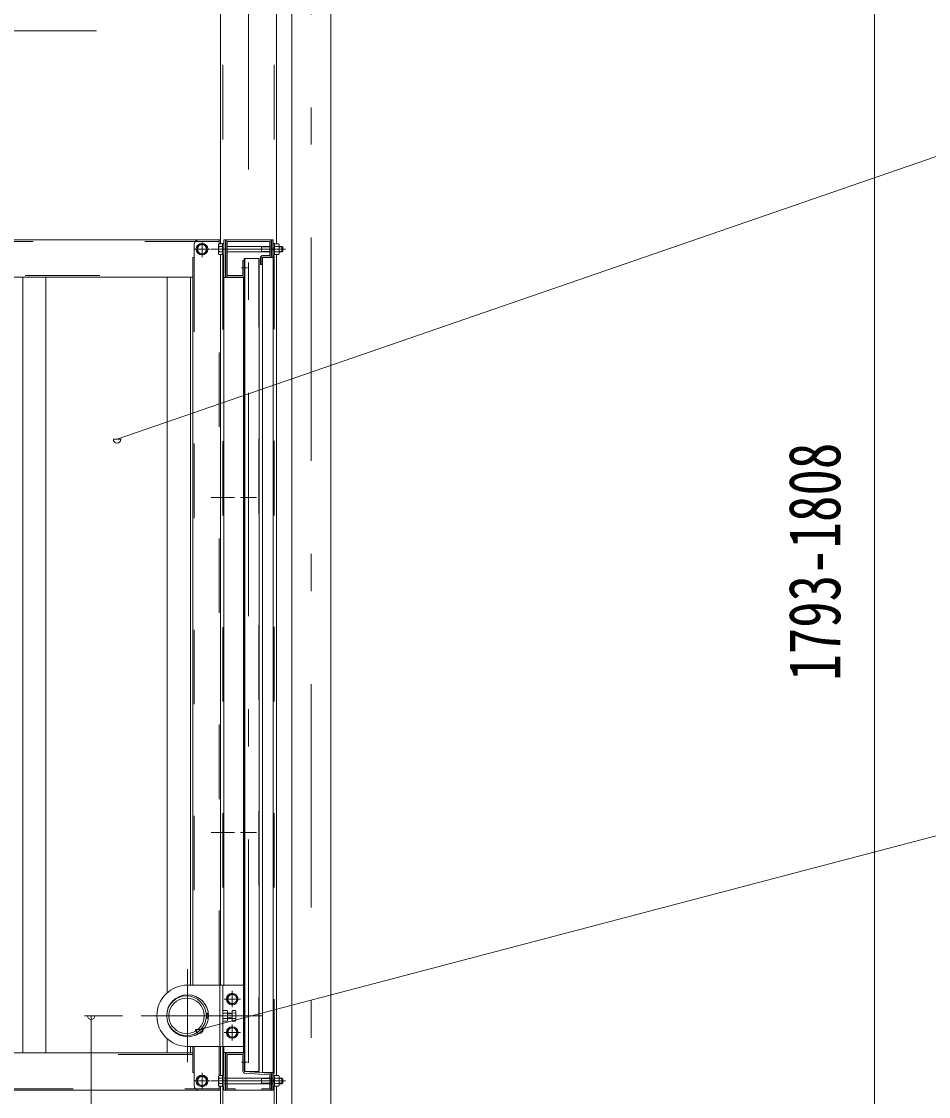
# Model space of a CAD drawing. Units: millimetres, scale not verified. Extents: x -22474 to 22484, y -10500 to 10500.
# Drawn here: x 16600 to 19038, y 1203 to 4092 of the extents above; entities that cross this region are included whole.
import ezdxf
from ezdxf.enums import TextEntityAlignment as Align

# ---------------------------------------------------------------- set-up
doc = ezdxf.new("R2010")
doc.units = ezdxf.units.MM
doc.header["$LTSCALE"] = 50
doc.linetypes.add('USER2', pattern=[10, 4, -6])
doc.linetypes.add('USER3', pattern=[24, 12, -5, 2, -5])
for name, color, linetype, lineweight in [('0-6_2-0BOLD', 7, 'Continuous', 18), ('0-7_2-1HIDDEN', 3, 'USER2', 18), ('0-8_2-2CENTER', 3, 'USER3', 18), ('0-A_2-4THIN', 4, 'Continuous', 18), ('0-B_2-5DIM', 3, 'Continuous', 18)]:
    doc.layers.add(name, color=color, linetype=linetype, lineweight=lineweight)
doc.styles.add('ＭＳ ゴシック', font='')
doc.styles.get('ＭＳ ゴシック').set_extended_font_data('MS Gothic')

msp = doc.modelspace()

# ---------------------------------------------------------------- linework, layer by layer
at = {"layer": '0-6_2-0BOLD'}
for p, q in [((17135.43, 3494.3), (17135.43, 5272.15)), ((17285.43, 5262.15), (17285.43, 3494.3)), ((17326.67, 4513.99), (17326.67, 1178.56)), ((17431.68, 1178.56), (17431.68, 4513.99)), ((13535.43, 3504.91), (17135.43, 3504.91)), ((17140.18, 3495.56), (17144.18, 3495.56)), ((17148.18, 3403.68), (17148.18, 3504.93)), ((17149.18, 3499.93), (17149.18, 3409.93)), ((17153.18, 3499.93), (17153.18, 3409.93)), ((17266.68, 3500.93), (17154.18, 3500.93)), ((17267.68, 3463.68), (17267.68, 3499.93)), ((17271.68, 3499.93), (17271.68, 3463.68)), ((17272.68, 3457.43), (17272.68, 3504.93)), ((17072.93, 3472.83), (17072.93, 3487.03)), ((17073.03, 3487.21), (17085.32, 3494.3)), ((17085.32, 3465.55), (17073.03, 3472.65)), ((17085.53, 3494.3), (17097.82, 3487.21)), ((17097.82, 3472.65), (17085.53, 3465.55)), ((17097.93, 3487.03), (17097.93, 3472.83)), ((17140.18, 3487.15), (17131.4, 3487.15)), ((17131.4, 3472.71), (17140.18, 3472.71)), ((17267.68, 3487.43), (17153.18, 3487.43)), ((17153.18, 3472.43), (17267.68, 3472.43)), ((17245.18, 3472.43), (17245.18, 3487.43)), ((17276.68, 3479.93), (17280.43, 3483.68)), ((17276.68, 3476.18), (17280.43, 3479.93)), ((17280.43, 3487.15), (17291.7, 3487.15)), ((17291.7, 3472.71), (17280.43, 3472.71)), ((17300.18, 3472.43), (17300.18, 3487.43)), ((17135.43, 3465.55), (17135.43, 1502.43)), ((17200.43, 3454.93), (17200.43, 1269.93)), ((17242.68, 3457.68), (17242.68, 3438.68)), ((17266.68, 3462.68), (17247.68, 3462.68)), ((17247.68, 3458.68), (17266.68, 3458.68)), ((17280.43, 3464.68), (17276.68, 3464.68)), ((17285.43, 3465.55), (17285.43, 1259.3)), ((17154.18, 3408.93), (17194.18, 3408.93)), ((13610.43, 3404.93), (17060.43, 3404.93)), ((16603.56, 3404.93), (16603.56, 1319.93)), ((16666.06, 1319.93), (16666.06, 3404.93)), ((16991.68, 3404.93), (16991.68, 1481.42)), ((17054.18, 3404.93), (17054.18, 1502.43)), ((17154.18, 3404.93), (17194.18, 3404.93)), ((17046.68, 1502.43), (17196.68, 1502.43)), ((17141.68, 1502.43), (17141.68, 1337.43)), ((17099.68, 1412.43), (17099.68, 1427.43)), ((17141.68, 1434.37), (17152.92, 1434.37)), ((17152.92, 1427.15), (17141.68, 1427.15)), ((17175.42, 1427.15), (17154.18, 1427.43)), ((17141.68, 1412.71), (17152.92, 1412.71)), ((17154.18, 1412.43), (17175.42, 1412.71)), ((16991.68, 1319.93), (16991.68, 1358.44)), ((17196.68, 1337.43), (17046.68, 1337.43)), ((17054.18, 1337.43), (17054.18, 1319.93)), ((17135.43, 1259.3), (17135.43, 1337.43)), ((17060.43, 1319.93), (13610.43, 1319.93)), ((17148.18, 1219.93), (17148.18, 1321.18)), ((17149.18, 1314.93), (17149.18, 1224.93)), ((17153.18, 1314.93), (17153.18, 1224.93)), ((17154.18, 1319.93), (17194.18, 1319.93)), ((17194.18, 1315.93), (17154.18, 1315.93)), ((17195.18, 1270.86), (17195.18, 1314.93)), ((17072.93, 1252.03), (17072.93, 1237.83)), ((17085.32, 1259.3), (17073.03, 1252.21)), ((17097.82, 1252.21), (17085.53, 1259.3)), ((17097.93, 1237.83), (17097.93, 1252.03)), ((17140.18, 1252.15), (17131.4, 1252.15)), ((17276.68, 1252.43), (17144.18, 1252.43)), ((17266.75, 1261.3), (17199.79, 1265.87)), ((17200.1, 1269.86), (17267.06, 1265.28)), ((17245.18, 1237.43), (17245.18, 1252.43)), ((17267.68, 1224.93), (17267.68, 1260.3)), ((17271.68, 1260.3), (17271.68, 1224.93)), ((17272.68, 1219.93), (17272.68, 1267.43)), ((17276.68, 1244.93), (17280.43, 1248.68)), ((17276.68, 1241.18), (17280.43, 1244.93)), ((17280.43, 1252.15), (17291.7, 1252.15)), ((17135.43, 1219.93), (13535.43, 1219.93)), ((17073.03, 1237.65), (17085.32, 1230.56)), ((17085.53, 1230.56), (17097.82, 1237.65)), ((17131.4, 1237.71), (17140.18, 1237.71)), ((17140.18, 1229.3), (17144.18, 1229.3)), ((17144.18, 1237.43), (17276.68, 1237.43)), ((17246.68, 1223.93), (17266.68, 1223.93)), ((17246.68, 1223.93), (17246.68, 1219.93)), ((17280.43, 1229.68), (17276.68, 1229.68)), ((17291.7, 1237.71), (17280.43, 1237.71))]:
    msp.add_line(p, q, dxfattribs=at)
for points in [[(17140.18, 3495.56), (17140.18, 3464.31), (17144.18, 3464.31)], [(17276.68, 1219.93), (17276.68, 3504.93), (17144.18, 3504.93), (17144.18, 1502.43)], [(17060.43, 1502.43), (17060.43, 3457.43), (17064.43, 3457.43), (17064.43, 3492.43)], [(17130.18, 3492.18), (17131.4, 3494.3), (17140.18, 3494.3)], [(17140.18, 3465.55), (17131.4, 3465.55), (17130.18, 3467.68), (17130.18, 3492.18)], [(17280.43, 3464.68), (17280.43, 3495.18), (17276.68, 3495.18)], [(17280.43, 3494.3), (17291.7, 3494.3), (17292.93, 3492.18), (17292.93, 3467.68), (17291.7, 3465.55), (17280.43, 3465.55)], [(17292.93, 3487.43), (17300.18, 3487.43), (17302.67, 3484.93), (17302.67, 3474.93), (17300.18, 3472.43), (17292.93, 3472.43)], [(17195.18, 3409.93), (17195.18, 3449.93), (17199.18, 3449.93)], [(17242.68, 3438.68), (17246.68, 3438.68), (17246.68, 3457.68)], [(17276.68, 1267.43), (17247.93, 1267.43), (17247.93, 3457.43), (17276.68, 3457.43)], [(17144.18, 1321.18), (17196.68, 1321.18), (17196.68, 3403.68), (17144.18, 3403.68)], [(17102.43, 1427.43), (17097.18, 1424.93), (17097.18, 1414.93), (17102.43, 1412.43)], [(17152.92, 1434.37), (17154.18, 1432.18), (17154.18, 1407.68), (17152.92, 1405.5), (17141.68, 1405.5)], [(17060.43, 1337.43), (17060.43, 1267.43), (17064.43, 1267.43), (17064.43, 1232.43)], [(17144.18, 1337.43), (17144.18, 1219.93), (17276.68, 1219.93)], [(17140.18, 1259.3), (17131.4, 1259.3), (17130.18, 1257.18)], [(17130.18, 1257.18), (17130.18, 1232.68), (17131.4, 1230.55), (17140.18, 1230.55)], [(17140.18, 1229.3), (17140.18, 1260.55), (17144.18, 1260.55)], [(17280.43, 1229.68), (17280.43, 1260.18), (17276.68, 1260.18)], [(17280.43, 1259.3), (17291.7, 1259.3), (17292.93, 1257.18), (17292.93, 1232.68), (17291.7, 1230.55), (17280.43, 1230.55)], [(17292.93, 1252.43), (17300.18, 1252.43), (17300.18, 1237.43), (17292.93, 1237.43)], [(17300.18, 1237.43), (17302.67, 1239.93), (17302.67, 1249.93), (17300.18, 1252.43)], [(17285.43, 1230.55), (17285.43, 352.43), (17135.43, 352.43), (17135.43, 1230.55)], [(17154.18, 1223.93), (17174.18, 1223.93), (17174.18, 1219.93)]]:
    msp.add_lwpolyline(points, dxfattribs=at)
for points in [[(17199.18, 3454.93), (17239.17, 3454.93), (17239.17, 1269.93), (17199.18, 1269.93)], [(17154.18, 1472.15), (17166.68, 1479.37), (17179.18, 1472.15), (17179.18, 1457.71), (17166.68, 1450.5), (17154.18, 1457.71)], [(17176.68, 1407.68), (17175.42, 1405.5), (17166.68, 1405.5), (17166.68, 1434.37), (17175.42, 1434.37), (17176.68, 1432.18)], [(17154.18, 1382.15), (17166.68, 1389.36), (17179.18, 1382.15), (17179.18, 1367.71), (17166.68, 1360.5), (17154.18, 1367.71)]]:
    msp.add_lwpolyline(points, close=True, dxfattribs=at)
for centre, radius in [((17085.43, 3479.93), 15.62), ((17085.43, 3479.93), 12.25), ((17046.68, 1419.93), 56.25), ((17043.81, 1419.93), 53.38), ((17166.68, 1464.93), 15.62), ((17166.68, 1464.93), 12.25), ((17043.81, 1419.93), 47.62), ((17166.68, 1374.93), 15.62), ((17166.68, 1374.93), 12.25), ((17085.43, 1244.93), 15.62), ((17085.43, 1244.93), 12.25)]:
    msp.add_circle(centre, radius, dxfattribs=at)
for centre, radius, start, end in [((17076.93, 3492.43), 12.5, 90, 180), ((17154.18, 3499.93), 5, 90, 180), ((17154.18, 3499.93), 1, 90, 180), ((17266.68, 3499.93), 5, 0, 90), ((17266.68, 3499.93), 1, 0, 90), ((17085.43, 3479.93), 14.38, 149.59184, 150.40814), ((17085.43, 3479.93), 14.38, 209.59184, 210.40814), ((17085.43, 3479.93), 14.38, 89.59184, 90.40814), ((17085.43, 3479.93), 14.38, 29.59184, 30.40814), ((17085.43, 3479.93), 14.38, 329.59184, 330.40814), ((17136.01, 3490.73), 5.83, 180, 217.84248), ((17152.02, 3479.93), 21.84, 160.7039, 199.29608), ((17136.01, 3469.13), 5.83, 142.1575, 180), ((17287.09, 3490.73), 5.83, 322.1575, 0), ((17271.09, 3479.93), 21.84, 340.70392, 19.29608), ((17287.09, 3469.13), 5.83, 0, 37.84248), ((17085.43, 3479.93), 14.38, 269.59184, 270.40814), ((17247.68, 3457.68), 5, 90, 180), ((17247.68, 3457.68), 1, 90, 180), ((17266.68, 3463.68), 1, 270, 0), ((17266.68, 3463.68), 5, 270, 0), ((17154.18, 3409.93), 5, 180, 270), ((17154.18, 3409.93), 1, 180, 270), ((17194.18, 3409.93), 1, 270, 0), ((17194.18, 3409.93), 5, 270, 0), ((17046.68, 1419.93), 82.5, 90, 270), ((17132.9, 1419.93), 21.27, 340.17088, 19.83131), ((17148.39, 1430.76), 5.79, 321.46855, 0), ((17170.89, 1430.76), 5.79, 321.45375, 0), ((17155.41, 1419.93), 21.27, 340.16867, 19.8291), ((17148.39, 1409.1), 5.79, 0, 38.54622), ((17170.89, 1409.1), 5.79, 0, 38.53142), ((17154.18, 1314.93), 5, 90, 180), ((17154.18, 1314.93), 1, 90, 180), ((17194.18, 1314.93), 5, 0, 90), ((17194.18, 1314.93), 1, 0, 90), ((17085.43, 1244.93), 14.38, 149.59184, 150.40814), ((17085.43, 1244.93), 14.38, 89.59184, 90.40814), ((17085.43, 1244.93), 14.38, 29.59184, 30.40814), ((17136.01, 1255.73), 5.83, 180, 217.84248), ((17152.02, 1244.93), 21.84, 160.7039, 199.29608), ((17200.18, 1270.86), 5, 180, 265.60129), ((17200.18, 1270.86), 1, 180, 265.60129), ((17266.68, 1260.3), 5, 0, 85.60129), ((17287.09, 1255.73), 5.83, 322.1575, 0), ((17271.09, 1244.93), 21.84, 340.70392, 19.29608), ((17076.93, 1232.43), 12.5, 180, 270), ((17085.43, 1244.93), 14.38, 209.59184, 210.40814), ((17085.43, 1244.93), 14.38, 269.59184, 270.40814), ((17085.43, 1244.93), 14.38, 329.59184, 330.40814), ((17136.01, 1234.13), 5.83, 142.1575, 180), ((17154.18, 1224.93), 5, 180, 270), ((17154.18, 1224.93), 1, 180, 270), ((17266.68, 1224.93), 1, 270, 0), ((17266.68, 1224.93), 5, 270, 0), ((17287.09, 1234.13), 5.83, 0, 37.84248)]:
    msp.add_arc(centre, radius, start, end, dxfattribs=at)
at = {"layer": '0-7_2-1HIDDEN'}
for p, q in [((17141.18, 5474.93), (17141.18, 3495.56)), ((17279.68, 5474.93), (17279.68, 3495.18)), ((17131.43, 3500.91), (13539.43, 3500.91)), ((17131.43, 3494.3), (17131.43, 3504.91)), ((17064.43, 3457.43), (17064.43, 1502.43)), ((17131.43, 1502.43), (17131.43, 3465.55)), ((17141.18, 3464.31), (17141.18, 1502.43)), ((17237.93, 1269.93), (17237.93, 3454.93)), ((17279.68, 3464.68), (17279.68, 1260.18)), ((13610.43, 3408.93), (17060.43, 3408.93)), ((17133.68, 1502.43), (17133.68, 1337.43)), ((17064.43, 1337.43), (17064.43, 1267.43)), ((17131.43, 1337.43), (17131.43, 1259.3)), ((17141.18, 1260.55), (17141.18, 1337.43)), ((17060.43, 1315.93), (13610.43, 1315.93)), ((13539.43, 1223.93), (17131.43, 1223.93)), ((17131.43, 1219.93), (17131.43, 1230.55)), ((17141.18, 1229.3), (17141.18, 352.43)), ((17279.68, 1229.68), (17279.68, 352.43))]:
    msp.add_line(p, q, dxfattribs=at)
at = {"layer": '0-8_2-2CENTER'}
for p, q in [((17210.43, 93.79), (17210.43, 5525.18)), ((17085.43, 3458.05), (17085.43, 3501.81)), ((17107.3, 3479.93), (17063.55, 3479.93)), ((17109.93, 3479.93), (17310.18, 3479.93)), ((17207.93, 3429.93), (17191.68, 3429.93)), ((17109.93, 2812.43), (17172.43, 2812.43)), ((17188.55, 2812.43), (17232.3, 2812.43)), ((17172.43, 1912.43), (17109.93, 1912.43)), ((17232.3, 1912.43), (17188.55, 1912.43)), ((17046.68, 1544.93), (17046.68, 1294.93)), ((17166.68, 1443.06), (17166.68, 1486.81)), ((17188.56, 1464.93), (17144.8, 1464.93)), ((16921.68, 1419.93), (17246.68, 1419.93)), ((17166.68, 1353.05), (17166.68, 1396.8)), ((17144.8, 1374.93), (17188.56, 1374.93)), ((17207.93, 1294.93), (17191.68, 1294.93)), ((17063.55, 1244.93), (17107.3, 1244.93)), ((17085.43, 1266.8), (17085.43, 1223.06)), ((17109.93, 1244.93), (17310.18, 1244.93))]:
    msp.add_line(p, q, dxfattribs=at)
msp.add_lwpolyline([(17379.18, 4710.99), (17379.18, 866.62), (17511.79, 843.24)], dxfattribs=at)
at = {"layer": '0-A_2-4THIN'}
for p, q in [((17301.53, 3486.07), (17292.93, 3486.07)), ((17292.93, 3473.78), (17301.53, 3473.78)), ((17097.68, 1425.43), (17102.66, 1425.43)), ((17166.68, 1425.43), (17154.18, 1425.43)), ((17102.66, 1414.43), (17097.68, 1414.43)), ((17154.18, 1414.43), (17166.68, 1414.43)), ((17301.53, 1251.08), (17292.93, 1251.08)), ((17292.93, 1238.78), (17301.53, 1238.78))]:
    msp.add_line(p, q, dxfattribs=at)
for points in [[(17240.8, 3487.43), (17245.18, 3486.07), (17267.68, 3486.07)], [(17267.68, 3473.78), (17245.18, 3473.78), (17240.8, 3472.43)], [(17240.8, 1252.43), (17245.18, 1251.08), (17276.68, 1251.08)], [(17276.68, 1238.78), (17245.18, 1238.78), (17240.8, 1237.43)]]:
    msp.add_lwpolyline(points, dxfattribs=at)
msp.add_arc((17266.68, 1260.3), 1, 0, 85.60129, dxfattribs=at)
at = {"layer": '0-B_2-5DIM'}
for p, q in [((18892.88, 5077.45), (18892.88, -430.07)), ((16867.1, 2969.04), (16847.1, 2969.04)), ((16769.44, 1419.93), (16871.68, 1419.93)), ((16797.47, 1419.93), (16777.47, 1419.93)), ((16787.47, 594.93), (16787.47, 1419.93)), ((17088.31, 1382.71), (17068.31, 1382.71))]:
    msp.add_line(p, q, dxfattribs=at)
for points in [[(16801.73, 4067.09), (14676.73, 4067.08), (14235.79, 3452.85)], [(16857.1, 2969.04), (19310.43, 3815.82), (21285.43, 3815.82)], [(20660.42, 1969.31), (19310.43, 1969.31), (17078.31, 1382.71)]]:
    msp.add_lwpolyline(points, dxfattribs=at)
for centre in [(16857.1, 2969.04), (16787.47, 1419.93), (17078.31, 1382.71)]:
    msp.add_arc(centre, 10, 180, 0, dxfattribs=at)

# ---------------------------------------------------------------- texts
at = {"layer": '0-B_2-5DIM', "color": 7, "style": 'ＭＳ ゴシック', "width": 0.75}
msp.add_text('1793-1808', height=139.3, rotation=90, dxfattribs=at).set_placement((18842.88, 2320.32), align=Align.BOTTOM_LEFT)

doc.saveas('drawing.dxf')
